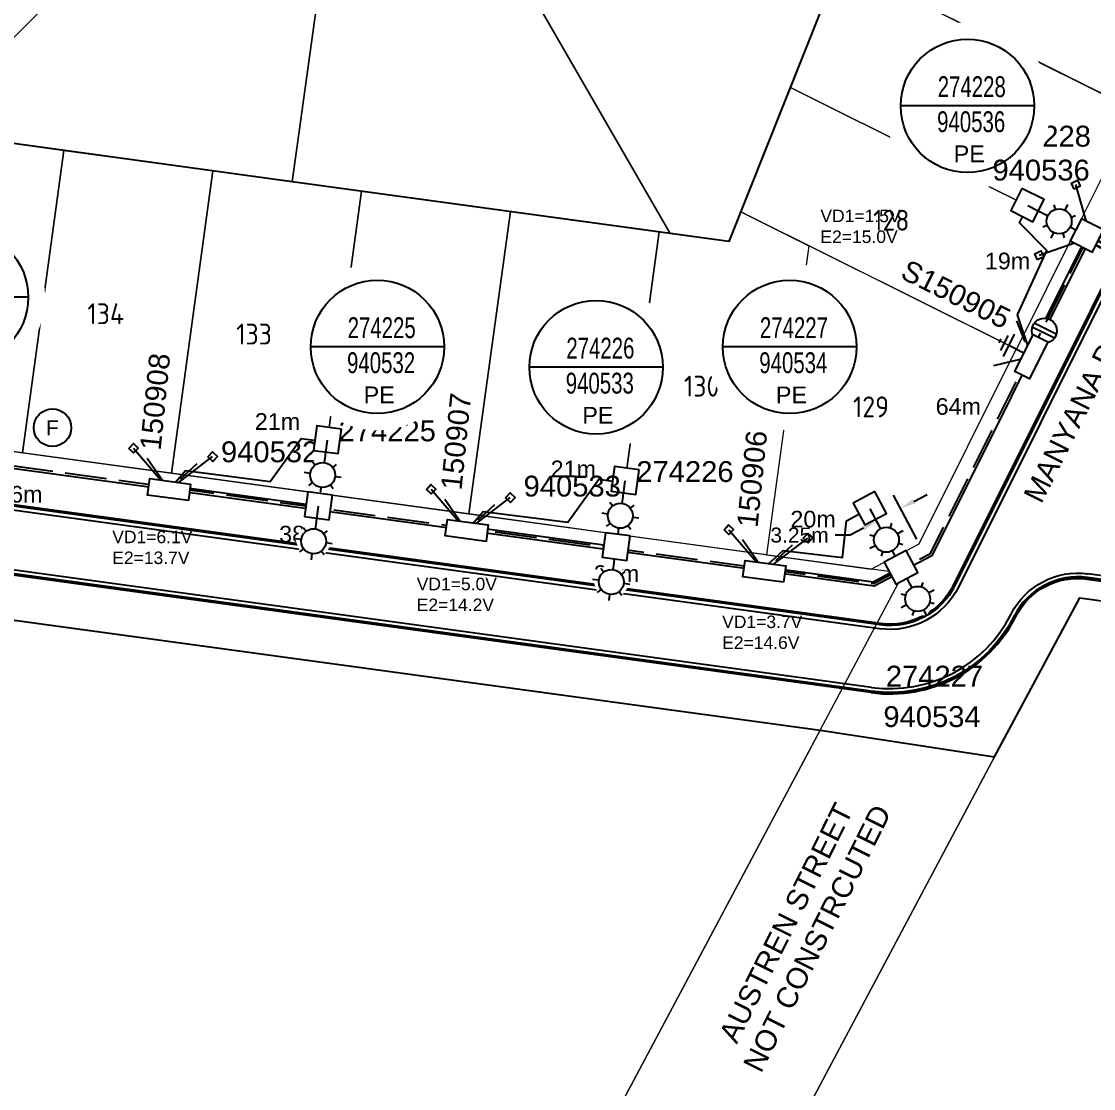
# Model space of a CAD drawing. Header units: metres. Extents: x 273044 to 274430, y 6094442 to 6095502.
# Drawn here: x 273590.3 to 273718.8, y 6095150.4 to 6095278.3 of the extents above; entities that cross this region are included whole.
import ezdxf
from ezdxf.enums import TextEntityAlignment as Align

# ---------------------------------------------------------------- set-up
doc = ezdxf.new("R2010")
doc.units = ezdxf.units.M
doc.linetypes.add('IE Trench LV', pattern=[6.5, 5, -1.5])
doc.layers.get('0').update_dxf_attribs({"color": 6})
for name, color, linetype in [('_User Dimensions', 7, 'Continuous'), ('_User_Kerbs', 7, 'Continuous'), ('Duct_SP_NEW', 2, 'Continuous'), ('Equip_LV_NEW', 2, 'Continuous'), ('Equip_SP_SL_NEW', 2, 'Continuous'), ('Mains_LV_New_R17', 2, 'Continuous'), ('Mains_LV_NEW_T84', 2, 'Continuous'), ('Notes_LV_MISC', 7, 'Continuous'), ('Notes_SL_MISC', 7, 'Continuous'), ('Notes_SP_NEW', 2, 'Continuous'), ('Panels_LV_SL_NEW', 2, 'Continuous'), ('Services_SP_NEW', 2, 'Continuous'), ('Services_SP_NEW_UG', 2, 'Continuous'), ('SupportsUG_SP_LV_SL_NEW', 2, 'Continuous'), ('Trench_SP_NEW', 2, 'Continuous'), ('UG_Details_SP_MISC', 7, 'Continuous')]:
    doc.layers.add(name, color=color, linetype=linetype)
doc.layers.add('_User Notes', color=7, linetype='Continuous', plot=False)
for name, color, linetype, lineweight in [('Cadastre Developer_SP_NEW', 2, 'Continuous', 5), ('Cadastre Land Parcels_SP_EXT', 9, 'Continuous', 5), ('Cadastre Roads_SP_EXT', 9, 'Continuous', 5), ('Cadastre Roads_SP_NEW', 2, 'Continuous', 5)]:
    doc.layers.add(name, color=color, linetype=linetype, lineweight=lineweight)
doc.styles.add('iecARIAL', font='arial.ttf', dxfattribs={"height": 2})
doc.styles.add('LotNum', font='isocp.shx', dxfattribs={"height": 1.8})
doc.styles.add('POLE_LABEL', font='arial.ttf')
doc.styles.add('RoadName', font='arial.ttf', dxfattribs={"height": 2.5})
doc.styles.add('SL_LABEL', font='arial.ttf')
doc.styles.get("Standard").update_dxf_attribs({"font": 'arial.ttf'})
doc.linetypes.add('Cable 5', pattern='A,10,-1,["o",Standard,S=2,R=0,X=-1,Y=-0.7],-1e-05,["o",Standard,S=2,R=0,X=-0.2,Y=-0.7],-1.2', length=12.20001)
doc.linetypes.add('Cable New UG', pattern='A,7,-0.25,["x",Standard,S=2,R=0,X=0.2,Y=-0.8],-2.1', length=9.35)
doc.linetypes.add('IE Trench HV', pattern='A,7,-0.2,["/",Standard,S=3,R=0,X=0.6,Y=-1.4],-2.5', length=9.7)
doc.linetypes.add('IECLCABD1', pattern='A,5.25,-0.1,["o",Standard,S=2,R=0,X=1.5,Y=-0.7],-4', length=9.35)
doc.dimstyles.get("Standard").update_dxf_attribs({"dimtxt": 0.18, "dimasz": 0.18, "dimexe": 0.18, "dimexo": 0.0625, "dimgap": 0.09, "dimtad": 0, "dimtih": 1, "dimtoh": 1, "dimdec": 4, "dimzin": 0, "dimdsep": 46, "dimtxsty": 'Standard', "dimcen": 0.09, "dimadec": 0, "dimazin": 0, "dimtfac": 1, "dimtdec": 4, "dimtofl": 0, "dimtmove": 0, "dimatfit": 3, "dimfxl": 1, "dimtolj": 1, "dimtzin": 0, "dimarcsym": 0})

# ---------------------------------------------------------------- blocks, each defined once
blk = doc.blocks.new('*U39')
for tag, flags, p in [('SUBURB', 9, (1.5, 0.2)), ('STREETNAME', 9, (1.5, 0)), ('Z', 1, (1.5, -0.6)), ('LOCATION', 9, (1.5, -0.2)), ('NOTES', 9, (1.5, -0.4))]:
    blk.add_attdef(tag, text='', height=0.2, dxfattribs=dict(flags=flags)).set_placement(p, align=Align.MIDDLE_LEFT)
blk.add_wipeout([(-2.47, 3), (2.47, 3), (2.47, 1.02), (-2.47, 1.02)])
at = {"lineweight": -3}
blk.add_lwpolyline([(-2.47, 3), (2.47, 3), (2.47, 1.02), (-2.47, 1.02)], close=True, dxfattribs=at)
for tag, height, flags, p in [('ASSET_NUM', 2.5, 8, (2, 4)), ('STREET_CODE', 0.2, 9, (1.5, 2)), ('OWNED_BY', 0.2, 9, (1.5, 1.8)), ('OPERATED_BY', 0.2, 9, (1.5, 1.6)), ('STATE', 0.2, 9, (1.5, 1.2)), ('MAINTAINED_BY', 0.2, 9, (1.5, 1.4)), ('SUPPORT_TYPE', 0.2, 9, (1.5, 1)), ('USAGE', 0.2, 9, (1.5, 0.8)), ('LEGEND', 0.2, 9, (1.5, 0.6)), ('PARENT', 0.2, 9, (1.5, 0.4))]:
    blk.add_attdef(tag, text='', height=height, dxfattribs=dict(flags=flags)).set_placement(p, align=Align.MIDDLE_LEFT)
blk = doc.blocks.new('CCP_NEW')
for tag, flags, p in [('CCP_TYPE', 9, (1.5, 0)), ('ORIENTATION', 9, (1.5, -0.2)), ('STATE', 9, (1.5, -1)), ('OWNED_BY', 9, (1.5, -1.2)), ('USAGE', 9, (1.5, -0.4)), ('LEGEND', 9, (1.5, -0.6)), ('LIFE_SUPPORT', 9, (1.5, -0.8)), ('OPERATED_BY', 9, (1.5, -1.4)), ('OPERATING_VOLTAGE', 9, (1.5, -1.8)), ('CONSTRUCTED_VOLTAGE', 9, (1.5, -2)), ('Z', 1, (1.5, -2.4)), ('MAINTAINED_BY', 9, (1.5, -1.6)), ('NUMBER_OF_PHASES', 9, (1.5, -2.2))]:
    blk.add_attdef(tag, text='', height=0.2, dxfattribs=dict(flags=flags)).set_placement(p, align=Align.MIDDLE_LEFT)
blk.add_wipeout([(0, 0.57), (0.57, 0), (0, -0.57), (-0.57, 0)])
blk.add_lwpolyline([(-0.57, 0), (0, 0.57), (0.57, 0), (0, -0.57), (-0.57, 0)])
blk = doc.blocks.new('*U100')
for tag, height, flags, p in [('ASSET_NUM', 2.5, 8, (2, 4)), ('STREET_CODE', 0.2, 9, (1.5, 2)), ('OWNED_BY', 0.2, 9, (1.5, 1.8))]:
    blk.add_attdef(tag, text='', height=height, dxfattribs=dict(flags=flags)).set_placement(p, align=Align.MIDDLE_LEFT)
blk.add_wipeout([(-2.47, 0.99), (2.47, 0.99), (2.47, -0.99), (-2.47, -0.99)])
at = {"lineweight": -3}
blk.add_lwpolyline([(-2.47, 0.99), (2.47, 0.99), (2.47, -0.99), (-2.47, -0.99)], close=True, dxfattribs=at)
for tag, flags, p in [('OPERATED_BY', 9, (1.5, 1.6)), ('STATE', 9, (1.5, 1.2)), ('MAINTAINED_BY', 9, (1.5, 1.4)), ('SUPPORT_TYPE', 9, (1.5, 1)), ('SUBURB', 9, (1.5, 0.2)), ('STREETNAME', 9, (1.5, 0)), ('USAGE', 9, (1.5, 0.8)), ('LEGEND', 9, (1.5, 0.6)), ('PARENT', 9, (1.5, 0.4)), ('Z', 1, (1.5, -0.6)), ('LOCATION', 9, (1.5, -0.2)), ('NOTES', 9, (1.5, -0.4))]:
    blk.add_attdef(tag, text='', height=0.2, dxfattribs=dict(flags=flags)).set_placement(p, align=Align.MIDDLE_LEFT)
blk = doc.blocks.new('*U99')
for tag, p, flags in [('CONSTRUCTED_VOLTAGE', (0.89, -2.37), 9), ('ACTUAL_STATUS', (0.9, -2.61), 9), ('OPERATED_BY', (0.87, -3.08), 9), ('ORIENTATION', (0.87, -3.62), 9), ('OWNED_BY', (0.88, -3.37), 9), ('USAGE', (0.88, -3.86), 9), ('MAINTAINED_BY', (0.89, -2.84), 9), ('STATE', (0.86, -4.31), 9), ('SWITCH_TYPE', (0.86, -4.56), 9), ('Z', (0.87, -5.06), 9), ('LEGEND', (0.87, -4.82), 9), ('NOTES', (0.88, -4.06), 1)]:
    blk.add_attdef(tag, p, '', height=0.2, dxfattribs=dict(flags=flags))
blk.add_wipeout([(-1.06, 1.06), (-1.18, 0.92), (-1.29, 0.76), (-1.37, 0.59), (-1.43, 0.42), (-1.48, 0.23), (-1.49, 0.05), (-1.49, -0.14), (-1.46, -0.33), (-1.41, -0.51), (-1.33, -0.68), (-1.24, -0.84), (-1.12, -0.99), (-0.99, -1.12), (-0.84, -1.24), (-0.68, -1.33), (-0.51, -1.41), (-0.33, -1.46), (-0.14, -1.49), (0.05, -1.49), (0.23, -1.48), (0.42, -1.43), (0.59, -1.37), (0.76, -1.29), (0.92, -1.18), (1.06, -1.06), (1.18, -0.92), (1.29, -0.76), (1.37, -0.59), (1.43, -0.42), (1.48, -0.23), (1.49, -0.05), (1.49, 0.14), (1.46, 0.33), (1.41, 0.51), (1.33, 0.68), (1.24, 0.84), (1.12, 0.99), (0.99, 1.12), (0.84, 1.24), (0.68, 1.33), (0.51, 1.41), (0.33, 1.46), (0.14, 1.49), (-0.05, 1.49), (-0.23, 1.48), (-0.42, 1.43), (-0.59, 1.37), (-0.76, 1.29), (-0.92, 1.18)])
for p, q in [((-0.25, -1.48), (-0.25, 1.48)), ((0.25, -1.48), (0.25, 1.48))]:
    blk.add_line(p, q)
blk.add_circle((0, 0), 1.5)
at = {"flags": 9}
blk.add_attdef('TYPE', text='', height=0.2, dxfattribs=at).set_placement((0.88, -1.45), align=Align.MIDDLE_LEFT)
for tag, p in [('OPERATING_VOLTAGE', (0.89, -1.82)), ('NO_PHASES', (0.88, -2.1))]:
    blk.add_attdef(tag, p, '', height=0.2, dxfattribs=at)
blk = doc.blocks.new('PANEL_NEW')
at = {"layer": 'Panels_LV_SL_NEW'}
h = blk.add_hatch(color=256, dxfattribs=at)
h.paths.add_polyline_path([(-0.8, -0.32), (0.8, -0.32), (0.8, 0.32), (-0.8, 0.32)])
h.paths.add_polyline_path([(-0.72, 0.24), (0.72, 0.24), (0.72, -0.24), (-0.72, -0.24)], flags=16)
for points in [[(-0.8, -0.32), (0.8, -0.32), (0.8, 0.32), (-0.8, 0.32)], [(-0.72, -0.24), (0.72, -0.24), (0.72, 0.24), (-0.72, 0.24)]]:
    blk.add_lwpolyline(points, close=True)
for tag, flags, p in [('CONNECTOR_TYPE', 9, (1.5, 0)), ('CONSTRUCTED_VOLTAGE', 9, (1.5, -0.2)), ('OPERATING_VOLTAGE', 9, (1.5, -0.6)), ('ORIENTATION', 9, (1.5, -0.8)), ('OWNED_BY', 9, (1.5, -1)), ('OPERATED_BY', 9, (1.5, -1.2)), ('NO_PHASES', 9, (1.5, -0.4)), ('STATE', 9, (1.5, -1.6)), ('Z', 1, (1.5, -2.2)), ('MAINTAINED_BY', 9, (1.5, -1.4)), ('USAGE', 9, (1.5, -1.8)), ('NOTES', 9, (1.5, -2))]:
    blk.add_attdef(tag, text='', height=0.2, dxfattribs=dict(flags=flags)).set_placement(p, align=Align.MIDDLE_LEFT)
blk = doc.blocks.new('*U82')
blk.add_blockref('*U100', (0, 2.01))
for tag, flags, p in [('OPERATED_BY', 9, (1.5, -0.4)), ('STATE', 9, (1.5, -0.8)), ('SUPPORT_TYPE', 9, (1.5, -1)), ('MAINTAINED_BY', 9, (1.5, -0.6)), ('USAGE', 9, (1.5, -1.2)), ('SUBURB', 9, (1.5, -1.8)), ('STREETNAME', 9, (1.5, -2)), ('Z', 1, (1.5, -2.6)), ('LEGEND', 9, (1.5, -1.4)), ('PARENT', 9, (1.5, -1.6)), ('LOCATION', 9, (1.5, -2.2)), ('NOTES', 9, (1.5, -2.4))]:
    blk.add_attdef(tag, text='', height=0.2, dxfattribs=dict(flags=flags)).set_placement(p, align=Align.MIDDLE_LEFT)
for name, p in [('*U99', (3.47, 2.01)), ('PANEL_NEW', (0, 2.01))]:
    blk.add_blockref(name, p)
for tag, height, flags, p in [('ASSET_NUM', 2.5, 8, (2, 4.78)), ('STREET_CODE', 0.2, 9, (1.5, 0)), ('OWNED_BY', 0.2, 9, (1.5, -0.2))]:
    blk.add_attdef(tag, text='', height=height, dxfattribs=dict(flags=flags)).set_placement(p, align=Align.MIDDLE_LEFT)
blk = doc.blocks.new('Earth')
for p, q in [((0, -2.04), (0, 0)), ((-1.5, -2.04), (1.5, -2.04)), ((-1, -2.64), (1, -2.64)), ((-0.25, -3.24), (0.25, -3.24))]:
    blk.add_line(p, q)
blk = doc.blocks.new('SLANTERN_NUM_NEW')
blk.add_line((0, 0), (8, 0))
at = {"flags": 1}
blk.add_attdef('Z', (0, 0), '', height=0.2, dxfattribs=at)
blk.add_wipeout([(-0.31, 10), (-0.94, 9.96), (-1.57, 9.88), (-2.18, 9.76), (-2.79, 9.61), (-3.39, 9.41), (-3.97, 9.18), (-4.54, 8.91), (-5.09, 8.61), (-5.62, 8.27), (-6.13, 7.91), (-6.62, 7.5), (-7.07, 7.07), (-7.5, 6.62), (-7.91, 6.13), (-8.27, 5.62), (-8.61, 5.09), (-8.91, 4.54), (-9.18, 3.97), (-9.41, 3.39), (-9.61, 2.79), (-9.76, 2.18), (-9.88, 1.57), (-9.96, 0.94), (-10, 0.31), (-10, -0.31), (-9.96, -0.94), (-9.88, -1.57), (-9.76, -2.18), (-9.61, -2.79), (-9.41, -3.39), (-9.18, -3.97), (-8.91, -4.54), (-8.61, -5.09), (-8.27, -5.62), (-7.91, -6.13), (-7.5, -6.62), (-7.07, -7.07), (-6.62, -7.5), (-6.13, -7.91), (-5.62, -8.27), (-5.09, -8.61), (-4.54, -8.91), (-3.97, -9.18), (-3.39, -9.41), (-2.79, -9.61), (-2.18, -9.76), (-1.57, -9.88), (-0.94, -9.96), (-0.31, -10), (0.31, -10), (0.94, -9.96), (1.57, -9.88), (2.18, -9.76), (2.79, -9.61), (3.39, -9.41), (3.97, -9.18), (4.54, -8.91), (5.09, -8.61), (5.62, -8.27), (6.13, -7.91), (6.62, -7.5), (7.07, -7.07), (7.5, -6.62), (7.91, -6.13), (8.27, -5.62), (8.61, -5.09), (8.91, -4.54), (9.18, -3.97), (9.41, -3.39), (9.61, -2.79), (9.76, -2.18), (9.88, -1.57), (9.96, -0.94), (10, -0.31), (10, 0.31), (9.96, 0.94), (9.88, 1.57), (9.76, 2.18), (9.61, 2.79), (9.41, 3.39), (9.18, 3.97), (8.91, 4.54), (8.61, 5.09), (8.27, 5.62), (7.91, 6.13), (7.5, 6.62), (7.07, 7.07), (6.62, 7.5), (6.13, 7.91), (5.62, 8.27), (5.09, 8.61), (4.54, 8.91), (3.97, 9.18), (3.39, 9.41), (2.79, 9.61), (2.18, 9.76), (1.57, 9.88), (0.94, 9.96), (0.31, 10)])
at = {"linetype": 'Continuous'}
blk.add_line((8, 0), (-8, 0), dxfattribs=at)
blk.add_circle((0, 0), 8, dxfattribs=at)
at = {"width": 0.7}
for tag, p in [('SNUMBER', (0.51, 1.05)), ('CNUMBER', (0.44, -3.15))]:
    blk.add_attdef(tag, text='', height=2.5, dxfattribs=at).set_placement(p, align=Align.CENTER)
at = {"layer": 'Notes_LV_MISC', "linetype": 'IECLCABD1', "insert": (-1.65, -4.75), "char_height": 2, "attachment_point": 1, "style": 'iecARIAL'}
blk.add_mtext_dynamic_manual_height_columns('PE', width=3.9653, gutter_width=10, heights=[0], dxfattribs=at)
blk = doc.blocks.new('COLUMN_NEW')
for tag, flags, p in [('NOTES', 9, (1.5, -2.4)), ('LABEL_ALIGNMENT', 9, (1.5, -2.6)), ('Z', 1, (1.5, -2.8))]:
    blk.add_attdef(tag, text='', height=0.2, dxfattribs=dict(flags=flags)).set_placement(p, align=Align.MIDDLE_LEFT)
blk.add_wipeout([(-1.485, -1.485), (1.485, -1.485), (1.485, 1.485), (-1.485, 1.485)])
at = {"lineweight": -3}
blk.add_lwpolyline([(-1.485, -1.485), (1.485, -1.485), (1.485, 1.485), (-1.485, 1.485)], close=True, dxfattribs=at)
for tag, height, flags, p in [('ASSET_NUM', 2.5, 8, (2, 2)), ('STREET_CODE', 0.2, 9, (1.5, 0)), ('OWNED_BY', 0.2, 9, (1.5, -0.4)), ('OPERATED_BY', 0.2, 9, (1.5, -0.6)), ('STATE', 0.2, 9, (1.5, -1)), ('COLUMN_TYPE', 0.2, 9, (1.5, -0.2)), ('USAGE', 0.2, 9, (1.5, -1.2)), ('MAINTAINED_BY', 0.2, 9, (1.5, -0.8)), ('SUBURB', 0.2, 9, (1.5, -1.8)), ('STREETNAME', 0.2, 9, (1.5, -2)), ('LEGEND', 0.2, 9, (1.5, -1.4)), ('PARENT', 0.2, 9, (1.5, -1.6)), ('LOCATION', 0.2, 9, (1.5, -2.2))]:
    blk.add_attdef(tag, text='', height=height, dxfattribs=dict(flags=flags)).set_placement(p, align=Align.MIDDLE_LEFT)
at = {"style": 'POLE_LABEL', "flags": 9}
blk.add_attdef('STRUCTURE_PLANT_NUMBER', text='', height=0.2, dxfattribs=at).set_placement((1.5, 0.242), align=Align.MIDDLE_LEFT)
blk = doc.blocks.new('SL_LANTERN_NEW')
blk.add_line((0, 0), (0, 0))
for tag, p, flags in [('Z', (0, 0), 1), ('OPERATED_BY', (0, -9.61), 9)]:
    blk.add_attdef(tag, p, '', height=0.2, dxfattribs=dict(flags=flags))
at = {"style": 'SL_LABEL', "flags": 9}
blk.add_attdef('STREET_CODE', text='', height=0.2, dxfattribs=at).set_placement((0, -0.2), align=Align.MIDDLE_LEFT)
for tag, height, flags, p in [('CONSTRUCTED_VOLTAGE', 0.2, 9, (0, -0.4)), ('CONTROL_TYPE', 0.2, 9, (0, -0.6)), ('LANTERN_PURPOSE', 0.2, 9, (0, -0.8)), ('LANTERN_TYPE', 0.2, 9, (0, -1)), ('NO_PHASES', 0.2, 9, (0, -1.2)), ('OPERATING_VOLTAGE', 0.2, 9, (0, -1.4)), ('ORIENTATION', 0.2, 9, (0, -1.6)), ('OWNED_BY', 0.2, 9, (0, -1.8)), ('STATE', 0.2, 9, (0, -2)), ('CEXIST', 0.2, 9, (0, -2.4)), ('CNEW', 0.2, 9, (0, -2.6)), ('USAGE', 0.2, 9, (0, -2.2)), ('LNUMBER', 2.5, 8, (1.2, -2.8)), ('CNUMBER', 0.2, 9, (0, -2.8)), ('CREMOVE', 0.2, 9, (0, -3)), ('CREPLACE', 0.2, 9, (0, -3.2)), ('LKINGHEIGHT', 0.2, 9, (0, -3.4)), ('LBRACKET', 0.2, 9, (0, -3.6)), ('LBRACKETVOCAB', 0.2, 9, (0, -3.8)), ('LCATEGORY', 0.2, 9, (0, -4)), ('LCHARGE1', 0.2, 9, (0, -4.2)), ('LCHARGE1PERCENT', 0.2, 9, (0, -4.4)), ('LCHARGE2', 0.2, 9, (0, -4.6)), ('LCHARGE2PERCENT', 0.2, 9, (0, -4.8)), ('LCHARGE3', 0.2, 9, (0, -5)), ('LCHARGE3PERCENT', 0.2, 9, (0, -5.2)), ('LEXIST', 0.2, 9, (0, -5.4)), ('LLAMP', 0.2, 9, (0, -5.6)), ('LLAMPVOCAB', 0.2, 9, (0, -5.8)), ('LMAST', 0.2, 9, (0, -6)), ('LMASTVOCAB', 0.2, 9, (0, -6.2)), ('LNEW', 0.2, 9, (0, -6.4)), ('LANTNUMBER', 0.2, 9, (0, -6.6)), ('LOUTREACH', 0.2, 9, (0, -7)), ('LOUTREACHVOCAB', 0.2, 9, (0, -7.2)), ('LRATECODE', 0.2, 9, (0, -7.4)), ('LREMOVE', 0.2, 9, (0, -7.6)), ('LREPLACE', 0.2, 9, (0, -7.8)), ('SUBURB', 0.2, 9, (0, -8.6)), ('STREETNAME', 0.2, 9, (0, -8.8)), ('LTYPE', 0.2, 9, (0, -8)), ('LTYPEVOCAB', 0.2, 9, (0, -8.2)), ('LEGEND', 0.2, 9, (0, -8.4)), ('LOCATION', 0.2, 9, (0, -9)), ('NOTES', 0.2, 9, (0, -9.2)), ('MAINTAINED_BY', 0.2, 9, (0, -9.86))]:
    blk.add_attdef(tag, text='', height=height, dxfattribs=dict(flags=flags)).set_placement(p, align=Align.MIDDLE_LEFT)
blk.add_wipeout([(0, 6.47), (1.46, 5.68), (2.25, 4.22), (1.46, 2.76), (0, 1.86), (-1.46, 2.76), (-2.25, 4.22), (-1.46, 5.68)])
for p, q in [((0, 5.72), (0, 6.47)), ((-1.46, 5.68), (-1.06, 5.28)), ((1.46, 5.68), (1.06, 5.28)), ((-2.25, 4.22), (-1.5, 4.22)), ((1.5, 4.22), (2.25, 4.22)), ((-1.46, 2.76), (-1.06, 3.16)), ((0, 0), (0, 2.72)), ((1.46, 2.76), (1.06, 3.16))]:
    blk.add_line(p, q)
blk.add_circle((0, 4.22), 1.5)
at = {"style": 'SL_LABEL', "flags": 8}
blk.add_attdef('ASSET_NUM', text='', height=2.5, dxfattribs=at).set_placement((2, 2), align=Align.MIDDLE_LEFT)
blk = doc.blocks.new('*D88')
at = {"layer": '_User Dimensions', "color": 0, "linetype": 'Continuous', "lineweight": -2, "transparency": 16777216}
for p, q in [((273697.62, 6095216.24), (273694.84, 6095221.5)), ((273697.27, 6095220.75), (273698.87, 6095221.59)), ((273694.75, 6095214.72), (273691.97, 6095219.99)), ((273691.22, 6095217.55), (273689.63, 6095216.71)), ((273689.63, 6095216.71), (273687.83, 6095216.71))]:
    blk.add_line(p, q, dxfattribs=at)
at = {"layer": '_User Dimensions', "color": 0, "linetype": 'Continuous', "lineweight": 0, "transparency": 16777216}
for points in [[(273697.13, 6095221.02), (273697.41, 6095220.49), (273695.68, 6095219.91)], [(273691.08, 6095217.82), (273691.36, 6095217.29), (273692.81, 6095218.39)]]:
    blk.add_solid(points, dxfattribs=at)
at = {"layer": 'Defpoints', "color": 0, "linetype": 'Continuous', "lineweight": 0, "transparency": 16777216}
for p in [(273695.68, 6095219.91), (273697.91, 6095215.69), (273695.04, 6095214.17)]:
    blk.add_point(p, dxfattribs=at)
at = {"layer": '_User Dimensions', "color": 0, "linetype": 'Continuous', "lineweight": 0, "transparency": 16777216, "insert": (273683.57, 6095216.71), "char_height": 1.8, "attachment_point": 5}
blk.add_mtext('\\A1;3.25m', dxfattribs=at)
blk = doc.blocks.new('DUCT_INDICATOR')
blk.add_circle((0, 0), 2.25)
blk.add_attdef('CODE', text='', height=1.8).set_placement((0, 0), align=Align.MIDDLE_CENTER)
at = {"flags": 1}
blk.add_attdef('Z', (0, 0), '', height=0.2, dxfattribs=at)

msp = doc.modelspace()

# ---------------------------------------------------------------- linework, layer by layer
at = {"layer": '_User Notes', "color": 1, "linetype": 'Continuous'}
for points in [[(273723.4287, 6095321.48363), (273706.24253, 6095330.05781), (273692.9187, 6095296.64008), (273675.08261, 6095251.9046)], [(273675.08261, 6095251.9046), (273622.76864, 6095259.06347), (273584.70311, 6095264.27368)], [(273469.14159, 6095222.95413), (273686.04616, 6095193.34621), (273706.94618, 6095190.15096), (273717.16644, 6095209.20086), (273908.68711, 6095182.98603)]]:
    msp.add_lwpolyline(points, dxfattribs=at)
at = {"layer": '_User_Kerbs', "color": 251, "flags": 128}
for points in [[(273718.0376, 6095211.45066), (273888.31434, 6095188.14331, 0.759282936), (273908.70798, 6095235.32309), (273877.03181, 6095260.93646, -0.069633716), (273857.09403, 6095282.26154), (273854.84753, 6095285.45706, 0.018935912), (273849.68007, 6095292.24587), (273831.16296, 6095314.75123, 0.188333475), (273811.36542, 6095325.82539), (273780.21552, 6095330.14214, -0.513768945), (273776.15358, 6095337.87085), (273776.66346, 6095338.88636)], [(273718.05794, 6095211.59928), (273888.33468, 6095188.29193, 0.759282936), (273908.61366, 6095235.20645), (273876.9375, 6095260.81982, -0.069633716), (273856.97132, 6095282.17528), (273854.72482, 6095285.3708, 0.018935912), (273849.56424, 6095292.15056), (273831.04713, 6095314.65593, 0.188333475), (273811.34483, 6095325.67681), (273780.19493, 6095329.99356, -0.513768945), (273776.01953, 6095337.93815), (273776.52941, 6095338.95367)], [(273776.10044, 6095339.16905), (273775.59056, 6095338.15353, 0.513768945), (273780.12904, 6095329.5181), (273811.27894, 6095325.20135, -0.188333475), (273830.67647, 6095314.35095), (273849.19358, 6095291.84559, -0.018935912), (273854.33214, 6095285.09474), (273856.57865, 6095281.89922, 0.069633716), (273876.63569, 6095260.44658), (273908.31185, 6095234.8332, -0.759282936), (273888.39977, 6095188.76749), (273718.12303, 6095212.07484)], [(273692.20838, 6095198.46192, 0.320171314), (273708.91923, 6095207.24009, -0.320170677), (273718.12303, 6095212.07484)], [(273692.12294, 6095197.83774, 0.320171314), (273709.48166, 6095206.95624, -0.320170677), (273718.0376, 6095211.45066)], [(273692.14328, 6095197.98635, 0.320171314), (273709.34775, 6095207.02382, -0.320170677), (273718.05794, 6095211.59928)]]:
    msp.add_lwpolyline(points, format="xyb", dxfattribs=at)
for points in [[(273692.20838, 6095198.46192), (273469.9428, 6095228.88599)], [(273692.12294, 6095197.83774), (273469.85736, 6095228.26181)], [(273692.14328, 6095197.98635), (273469.8777, 6095228.41042)]]:
    msp.add_lwpolyline(points, dxfattribs=at)
at = {"layer": 'Cadastre Developer_SP_NEW', "color": 2}
for points in [[(273688.4308, 6095285.28805), (273694.37544, 6095300.20733), (273730.97467, 6095281.94633), (273723.8348, 6095267.63639)], [(273682.48616, 6095270.36877), (273688.4308, 6095285.28805), (273723.82961, 6095267.626), (273716.68476, 6095253.30607)], [(273572.62186, 6095229.01325), (273576.54461, 6095257.67196), (273584.78326, 6095264.27376), (273595.41691, 6095262.8186), (273590.45676, 6095226.57204)], [(273590.45556, 6095226.57214), (273595.41691, 6095262.8186), (273613.2507, 6095260.37814), (273608.29047, 6095224.131)]]:
    msp.add_lwpolyline(points, close=True, dxfattribs=at)
for points in [[(273608.29047, 6095224.131), (273613.2507, 6095260.37814), (273631.08449, 6095257.93768), (273626.12419, 6095221.68995), (273608.28929, 6095224.13116)], [(273626.123, 6095221.69012), (273631.08449, 6095257.93768), (273648.91821, 6095255.49664), (273643.95671, 6095219.24907), (273626.12411, 6095221.68937)], [(273643.95663, 6095219.24849), (273648.9171, 6095255.49738), (273666.75208, 6095253.05676), (273661.79161, 6095216.80787), (273643.95663, 6095219.24849)], [(273661.79161, 6095216.80787), (273666.75208, 6095253.05676), (273675.13123, 6095251.91012), (273676.54151, 6095255.4495), (273684.69156, 6095251.38842), (273679.62413, 6095214.36692), (273661.79161, 6095216.80787)]]:
    msp.add_lwpolyline(points, dxfattribs=at)
at = {"layer": 'Cadastre Land Parcels_SP_EXT', "linetype": 'Continuous'}
for points in [[(273620.00657, 6095306.66424), (273583.08981, 6095270.15284)], [(273583.08981, 6095270.15284), (273620.00657, 6095306.66424)], [(273628.753, 6095302.2825), (273622.76864, 6095259.06347), (273668.08186, 6095252.86261), (273638.46667, 6095304.17803)], [(273638.46667, 6095304.17803), (273668.08186, 6095252.86261), (273675.08231, 6095251.90385), (273692.9187, 6095296.64008)], [(273584.70311, 6095264.27368), (273622.76864, 6095259.06347), (273628.753, 6095302.2825)], [(273584.61832, 6095073.03083), (273596.51416, 6095095.38074), (273606.38277, 6095113.92547), (273635.52361, 6095098.41629), (273686.04616, 6095193.34621), (273686.04616, 6095193.34621), (273429.66214, 6095228.34315)]]:
    msp.add_lwpolyline(points, dxfattribs=at)
msp.add_lwpolyline([(273908.68711, 6095182.98603), (273717.16644, 6095209.20086), (273706.94618, 6095190.15096), (273649.2808, 6095081.67938), (273687.22504, 6095061.48628), (273680.4502, 6095042.42622), (273675.89206, 6095029.60898), (273690.84271, 6095023.65545), (273720.65329, 6095011.78585), (273726.37273, 6095009.50837), (273737.52349, 6095020.31065), (273748.9835, 6095031.41433), (273783.39497, 6095011.4198), (273803.24676, 6094999.88435), (273908.68711, 6095182.98603)], close=True, dxfattribs=at)
at = {"layer": 'Cadastre Roads_SP_EXT', "linetype": 'Continuous'}
msp.add_lwpolyline([(273621.08155, 6095028.69565), (273630.48179, 6095046.35785), (273639.88123, 6095064.01909), (273649.28076, 6095081.67936), (273706.94618, 6095190.15096), (273686.04615, 6095193.34621), (273635.52361, 6095098.4163), (273625.65411, 6095079.87165), (273616.72543, 6095063.09285), (273601.68555, 6095034.83599), (273611.8317, 6095029.43574), (273619.34661, 6095025.4361), (273621.08155, 6095028.69565)], close=True, dxfattribs=at)
at = {"layer": 'Duct_SP_NEW'}
for p, q in [((273717.97376, 6095252.0818), (273718.20593, 6095252.54709)), ((273717.97376, 6095252.0818), (273732.9382, 6095244.61522)), ((273718.43809, 6095253.01239), (273718.20593, 6095252.54709)), ((273718.43809, 6095253.01239), (273733.40252, 6095245.54582))]:
    msp.add_line(p, q, dxfattribs=at)
at = {"layer": 'Mains_LV_New_R17', "linetype": 'Cable 5'}
for points in [[(273718.02697, 6095252.63639), (273710.89715, 6095238.34659)], [(273625.89833, 6095220.17868), (273607.86099, 6095222.6474)], [(273661.56751, 6095215.29674), (273643.76481, 6095217.73335)], [(273695.72045, 6095212.83142), (273692.39903, 6095211.07692), (273679.417, 6095212.85374)]]:
    msp.add_lwpolyline(points, dxfattribs=at)
at = {"layer": 'Mains_LV_NEW_T84', "color": 2, "linetype": 'Cable New UG', "flags": 128}
msp.add_lwpolyline([(273733.60076, 6095244.87399), (273718.47784, 6095252.4201), (273699.41753, 6095214.21887), (273692.53195, 6095210.58166), (273538.85952, 6095231.58666), (273534.41225, 6095237.44439), (273536.50265, 6095252.71551, 0.105493023), (273534.80405, 6095275.57335, 0.009849157), (273534.15625, 6095277.63766, 0.009849144), (273533.42764, 6095279.67486), (273522.63713, 6095308.06862)], format="xyb", dxfattribs=at)
at = {"layer": 'Notes_SL_MISC', "linetype": 'Cable 5', "ltscale": 0.5}
for points in [[(273711.35016, 6095238.11221), (273709.67598, 6095243.12923), (273713.21105, 6095250.83548), (273709.917, 6095254.12668), (273710.96337, 6095256.20053)], [(273608.04112, 6095222.19076), (273609.99168, 6095224.44444), (273620.14719, 6095223.15596), (273623.85475, 6095228.30987), (273626.96888, 6095227.89455)], [(273643.68784, 6095217.28476), (273645.63841, 6095219.53843), (273655.79391, 6095218.24995), (273659.50148, 6095223.40387), (273662.6156, 6095222.98854)], [(273679.417, 6095212.85374), (273681.61954, 6095214.85544), (273688.71227, 6095214.05014), (273689.21101, 6095218.44279), (273691.99743, 6095219.93671)]]:
    msp.add_lwpolyline(points, dxfattribs=at)
at = {"layer": 'Trench_SP_NEW', "linetype": 'IE Trench LV', "flags": 128}
for points in [[(273605.40916, 6095225.94999), (273608.03592, 6095222.15753), (273611.37518, 6095225.31233)], [(273641.07114, 6095221.037), (273643.6979, 6095217.24453), (273647.03716, 6095220.39934)], [(273676.74233, 6095216.18241), (273679.36909, 6095212.38994), (273682.70835, 6095215.54475)]]:
    msp.add_lwpolyline(points, dxfattribs=at)
at = {"layer": 'UG_Details_SP_MISC'}
for p, q in [((273717.8688, 6095253.3945), (273717.60092, 6095252.85762)), ((273717.8688, 6095253.3945), (273733.4417, 6095245.62433)), ((273717.33304, 6095252.32074), (273717.60092, 6095252.85762)), ((273717.33304, 6095252.32074), (273732.90594, 6095244.55057))]:
    msp.add_line(p, q, dxfattribs=at)

# ---------------------------------------------------------------- block references
at = {"layer": 'Notes_SP_NEW', "linetype": 'Continuous'}
msp.add_blockref('DUCT_INDICATOR', (273594.04774, 6095229.58827), dxfattribs=at).add_auto_attribs({'CODE': 'F'})

# ---------------------------------------------------------------- texts
at = {"layer": 'Cadastre Developer_SP_NEW', "color": 2, "style": 'LotNum'}
for s, p in [('127', (273699.52879, 6095267.49884)), ('128', (273692.3872, 6095253.20268)), ('134', (273598.22997, 6095241.99531)), ('133', (273616.05758, 6095239.55456)), ('132', (273633.90668, 6095237.11381)), ('131', (273652.01465, 6095234.67306)), ('130', (273669.71234, 6095233.31638)), ('129', (273689.96919, 6095230.8355))]:
    msp.add_text(s, height=2.5, dxfattribs=at).set_placement(p)
at = {"layer": 'Cadastre Roads_SP_NEW', "color": 2, "insert": (273680.82343, 6095170.81158), "char_height": 2.5, "width": 39.4666436, "attachment_point": 2, "rotation": 63.484, "style": 'RoadName'}
msp.add_mtext('AUSTREN STREET\\PNOT CONSTRCUTED', dxfattribs=at)
at = {"layer": 'Notes_LV_MISC', "linetype": 'IE Trench HV', "lineweight": 0, "attachment_point": 1, "style": 'iecARIAL'}
for s, width, insert, char_height in [('VD1=1.5V\\PE2=15.0V', 6.0360412, (273686.06887, 6095255.72495), 1.5), ('64m', 6.0360412, (273699.881, 6095233.13649), 2), ('56m', 6.0360412, (273587.41954, 6095222.61177), 2), ('VD1=6.1V\\PE2=13.7V', 7.5495433, (273601.20939, 6095217.24883), 1.5), ('38m', 6.0360412, (273621.21176, 6095217.83712), 2), ('38m', 6.0360412, (273658.93028, 6095213.10055), 2), ('VD1=5.0V\\PE2=14.2V', 7.5495433, (273637.69533, 6095211.60944), 1.5), ('VD1=3.7V\\PE2=14.6V', 7.5495433, (273674.29455, 6095207.07284), 1.5)]:
    msp.add_mtext_dynamic_manual_height_columns(s, width=width, gutter_width=10, heights=[0], dxfattribs=dict(at, insert=insert, char_height=char_height))

# ---------------------------------------------------------------- next in the draw order: block references
at = {"layer": 'Panels_LV_SL_NEW'}
ref = msp.add_blockref('*U82', (273713.14842, 6095237.21521), dxfattribs=dict(at, rotation=63.49417720455066))
ref.add_attrib('ASSET_NUM', 'S150905', dxfattribs={"layer": '0', "height": 2.5, "rotation": 333.484}).set_placement((273696.06359, 6095248.70583), align=Align.MIDDLE_LEFT)

# ---------------------------------------------------------------- next in the draw order: linework, layer by layer
at = {"layer": '_User_Kerbs', "color": 251, "flags": 128}
for points in [[(273759.57939, 6095327.29669), (273758.87234, 6095325.86367, 0.012008495), (273756.84223, 6095321.4873), (273753.51666, 6095313.84255, -0.013119613), (273751.30811, 6095309.10911), (273702.19698, 6095210.67765, -0.321440232), (273693.23229, 6095205.94217), (273539.42156, 6095226.99602, -0.414212882), (273532.15283, 6095236.57022), (273534.40214, 6095253.00302, 0.125453256), (273531.44583, 6095278.92169), (273507.71561, 6095341.36484, -0.003823918), (273507.1856, 6095342.79228), (273503.61242, 6095352.64594, 0.004433314), (273502.99036, 6095354.31506), (273501.87729, 6095357.22261)], [(273759.55249, 6095327.30996), (273758.84544, 6095325.87695, 0.012008495), (273756.81472, 6095321.49926), (273753.48915, 6095313.85452, -0.013119613), (273751.28126, 6095309.1225), (273702.17013, 6095210.69104, -0.321440232), (273693.23635, 6095205.97189), (273539.42563, 6095227.02575, -0.414212882), (273532.18255, 6095236.56615), (273534.43186, 6095252.99896, 0.125453256), (273531.47388, 6095278.93235), (273507.74366, 6095341.37549, -0.003823918), (273507.21381, 6095342.80251), (273503.64063, 6095352.65617, 0.004433314), (273503.01838, 6095354.32578), (273501.90531, 6095357.23333)], [(273759.41797, 6095327.37633), (273758.71092, 6095325.94332, 0.012008495), (273756.67717, 6095321.5591), (273753.3516, 6095313.91436, -0.013119613), (273751.14704, 6095309.18947), (273702.03591, 6095210.75801, -0.321440232), (273693.2567, 6095206.1205), (273539.44597, 6095227.17436, -0.414212882), (273532.33117, 6095236.54581), (273534.58048, 6095252.97861, 0.125453256), (273531.61409, 6095278.98564), (273507.88387, 6095341.42878, -0.003823918), (273507.35482, 6095342.85364), (273503.78164, 6095352.7073, 0.004433314), (273503.15846, 6095354.37941), (273502.04539, 6095357.28696)], [(273759.98295, 6095327.09758), (273759.2759, 6095325.66456, 0.012008495), (273757.25487, 6095321.30779), (273753.9293, 6095313.66305, -0.013119613), (273751.71077, 6095308.90821), (273702.59964, 6095210.47675, -0.321440232), (273693.17126, 6095205.49632), (273539.36053, 6095226.55018, -0.414212882), (273531.70699, 6095236.63125), (273533.9563, 6095253.06405, 0.125453256), (273531.02518, 6095278.76184), (273507.29497, 6095341.20498, -0.003823918), (273506.76256, 6095342.63887), (273503.18938, 6095352.49253, 0.004433314), (273502.5701, 6095354.15418), (273501.45703, 6095357.06172)], [(273776.5026, 6095338.96713), (273775.99272, 6095337.95161, 0.513768945), (273780.19081, 6095329.96384), (273811.34071, 6095325.64709, -0.188333475), (273831.02396, 6095314.63686), (273849.54107, 6095292.1315, -0.018935912), (273854.70028, 6095285.35354), (273856.94678, 6095282.15802, 0.069633716), (273876.91864, 6095260.7965), (273908.5948, 6095235.18312, -0.759282936), (273888.33875, 6095188.32165), (273718.06201, 6095211.629, 0.320170677), (273709.32097, 6095207.03734, -0.320171314), (273692.14735, 6095198.01607), (273469.88177, 6095228.44014)]]:
    msp.add_lwpolyline(points, format="xyb", dxfattribs=at)
at = {"layer": 'Cadastre Developer_SP_NEW', "color": 2}
msp.add_lwpolyline([(273676.54151, 6095255.4495), (273682.48616, 6095270.36877), (273716.68455, 6095253.30566), (273709.55564, 6095238.9989)], close=True, dxfattribs=at)
msp.add_lwpolyline([(273679.62414, 6095214.36699), (273692.16605, 6095212.65027), (273697.91493, 6095215.68704), (273709.54814, 6095239.00264), (273684.69156, 6095251.38842)], dxfattribs=at)
at = {"layer": 'Cadastre Roads_SP_EXT', "linetype": 'Continuous'}
msp.add_lwpolyline([(273696.02505, 6095212.09458), (273682.41563, 6095213.9573), (273471.74497, 6095242.79125), (273454.8972, 6095245.09665), (273432.37067, 6095248.17993), (273430.99045, 6095238.07431), (273429.66207, 6095228.3431), (273686.04615, 6095193.34621), (273696.02505, 6095212.09458)], close=True, dxfattribs=at)
at = {"layer": 'Trench_SP_NEW', "linetype": 'IE Trench LV', "flags": 128}
msp.add_lwpolyline([(273718.20593, 6095252.54709), (273699.19214, 6095214.4391), (273692.4356, 6095210.87005), (273539.02323, 6095231.86716), (273534.72633, 6095237.52682), (273536.79988, 6095252.67482, 0.105493042), (273535.092, 6095275.65752, 0.009849029), (273534.44066, 6095277.73311, 0.009849371), (273533.70807, 6095279.78143), (273529.15208, 6095291.76991), (273516.68305, 6095324.58047)], format="xyb", dxfattribs=at)
msp.add_lwpolyline([(273706.84721, 6095237.05838), (273711.33475, 6095238.12825), (273709.60829, 6095242.38533)], dxfattribs=at)

# ---------------------------------------------------------------- next in the draw order: block references
at = {"layer": 'Notes_LV_MISC', "color": 2, "linetype": 'IECLCABD1', "rotation": 243.494}
msp.add_blockref('Earth', (273710.4643, 6095238.55419), dxfattribs=at)

# ---------------------------------------------------------------- next in the draw order: texts
at = {"layer": 'Cadastre Roads_SP_NEW', "color": 2, "style": 'RoadName'}
msp.add_text('MANYANA DRIVE', height=2.5, rotation=63.484, dxfattribs=at).set_placement((273717.88289, 6095233.84727), align=Align.MIDDLE_CENTER)
at = {"layer": 'Notes_LV_MISC', "color": 2, "style": 'RoadName'}
msp.add_text('MANYANA DRIVE', height=2.5, rotation=63.484, dxfattribs=at).set_placement((273717.88289, 6095233.84727), align=Align.MIDDLE_CENTER)

# ---------------------------------------------------------------- next in the draw order: block references
at = {"layer": 'Equip_SP_SL_NEW', "linetype": 'IE Trench LV'}
ref = msp.add_blockref('SL_LANTERN_NEW', (273695.7433, 6095212.79966), dxfattribs=dict(at, rotation=208.0091476501337))
ref.add_attrib('ASSET_NUM', '274227', dxfattribs={"layer": '0', "height": 2.5, "style": 'SL_LABEL'}).set_placement((273693.91084, 6095199.80946), align=Align.MIDDLE_LEFT)
at = {"layer": 'Notes_LV_MISC'}
msp.add_blockref('SLANTERN_NUM_NEW', (273583.15222, 6095245.21984), dxfattribs=at).add_auto_attribs({'SNUMBER': '274224', 'CNUMBER': '940531'})
at = {"layer": 'Services_SP_NEW', "linetype": 'IE Trench HV'}
for p, rotation in [((273716.67764, 6095258.7257), 70.54698274710566), ((273712.2878, 6095250.25639), 70.54698274710566), ((273603.75576, 6095227.13241), 1.845015035715271), ((273613.24113, 6095226.11859), 1.845015035715271), ((273639.41775, 6095222.21941), 1.845015035715271), ((273648.90311, 6095221.20559), 1.845015035715271), ((273675.08894, 6095217.36482), 1.845015035715271), ((273684.5743, 6095216.351), 1.845015035715271)]:
    msp.add_blockref('CCP_NEW', p, dxfattribs=dict(at, rotation=rotation))

# ---------------------------------------------------------------- next in the draw order: linework, layer by layer
at = {"layer": 'Services_SP_NEW_UG', "color": 2, "flags": 128}
for points in [[(273712.2878, 6095250.25639), (273718.48678, 6095252.41564), (273716.67764, 6095258.7257)], [(273603.75576, 6095227.13241), (273608.01914, 6095222.14107), (273613.24113, 6095226.11859)], [(273639.41775, 6095222.21941), (273643.68112, 6095217.22807), (273648.90311, 6095221.20559)], [(273675.08894, 6095217.36482), (273679.35231, 6095212.37348), (273684.5743, 6095216.351)]]:
    msp.add_lwpolyline(points, dxfattribs=at)

# ---------------------------------------------------------------- next in the draw order: block references
at = {"layer": 'SupportsUG_SP_LV_SL_NEW'}
ref = msp.add_blockref('COLUMN_NEW', (273625.92662, 6095220.21756), dxfattribs=dict(at, rotation=172.403811786313))
ref.add_attrib('ASSET_NUM', '940532', dxfattribs={"layer": '0', "height": 2.5}).set_placement((273614.24268, 6095226.69852), align=Align.MIDDLE_LEFT)

# ---------------------------------------------------------------- next in the draw order: dimensions: what is measured, and where the dimension line sits
at = {"layer": '_User Dimensions', "linetype": 'Continuous', "lineweight": 0}
dim = msp.add_linear_dim(base=(273695.6832, 6095219.91192), p1=(273695.04049, 6095214.16865), p2=(273697.91493, 6095215.68704), angle=27.8446161, text='3.25m', dimstyle='Standard', override={"dimscale": 10}, dxfattribs=at)
dim.commit()
dim.dimension.update_dxf_attribs({"geometry": '*D88', "text_midpoint": (273683.56501, 6095216.71206), "dimtype": 161})

# ---------------------------------------------------------------- next in the draw order: block references
at = {"layer": 'Equip_LV_NEW'}
ref = msp.add_blockref('*U39', (273608.293, 6095224.15827), dxfattribs=dict(at, rotation=172.2059444786406))
ref.add_attrib('ASSET_NUM', '150908', dxfattribs={"layer": '0', "height": 2.5, "rotation": 84.221}).set_placement((273605.75309, 6095226.91345), align=Align.MIDDLE_LEFT)
at = {"layer": 'Equip_SP_SL_NEW', "linetype": 'IE Trench LV'}
ref = msp.add_blockref('SL_LANTERN_NEW', (273718.0484, 6095252.59294), dxfattribs=dict(at, rotation=243.2266982830358))
ref.add_attrib('ASSET_NUM', '274228', dxfattribs={"layer": '0', "height": 2.5, "style": 'SL_LABEL'}).set_placement((273706.83455, 6095264.52899), align=Align.MIDDLE_LEFT)
ref = msp.add_blockref('SL_LANTERN_NEW', (273625.89729, 6095220.16731), dxfattribs=dict(at, rotation=172.4034612495725))
ref.add_attrib('ASSET_NUM', '274225', dxfattribs={"layer": '0', "height": 2.5, "style": 'SL_LABEL'}).set_placement((273628.33976, 6095229.21206), align=Align.MIDDLE_LEFT)
ref = msp.add_blockref('SL_LANTERN_NEW', (273661.56599, 6095215.28565), dxfattribs=dict(at, rotation=172.4034612495725))
ref.add_attrib('ASSET_NUM', '274226', dxfattribs={"layer": '0', "height": 2.5, "style": 'SL_LABEL'}).set_placement((273664.00845, 6095224.33039), align=Align.MIDDLE_LEFT)
at = {"layer": 'Notes_SL_MISC', "linetype": 'IE Trench LV'}
ref = msp.add_blockref('COLUMN_NEW', (273691.99743, 6095219.93671), dxfattribs=dict(at, rotation=208.0094981868743))
ref.add_attrib('ASSET_NUM', '940534', dxfattribs={"layer": '0', "height": 2.5}).set_placement((273676.24822, 6095232.69258), align=Align.MIDDLE_LEFT)

# ---------------------------------------------------------------- next in the draw order: block references
ref = msp.add_blockref('COLUMN_NEW', (273710.87335, 6095256.27106), dxfattribs=dict(at, rotation=243.2270488197763))
ref.add_attrib('ASSET_NUM', '940536', dxfattribs={"layer": '0', "height": 2.5}).set_placement((273699.55456, 6095264.09741), align=Align.MIDDLE_LEFT)
ref = msp.add_blockref('COLUMN_NEW', (273627.00696, 6095228.15089), dxfattribs=dict(at, rotation=172.403811786313))
ref.add_attrib('ASSET_NUM', '940532', dxfattribs={"layer": '0', "height": 2.5}).set_placement((273624.98711, 6095239.27687), align=Align.MIDDLE_LEFT)
ref = msp.add_blockref('SL_LANTERN_NEW', (273692.00285, 6095219.87878), dxfattribs=dict(at, rotation=208.0091476501337))
ref.add_attrib('ASSET_NUM', '274227', dxfattribs={"layer": '0', "height": 2.5, "style": 'SL_LABEL'}).set_placement((273675.47081, 6095238.72476), align=Align.MIDDLE_LEFT)
ref = msp.add_blockref('COLUMN_NEW', (273662.67565, 6095223.26923), dxfattribs=dict(at, rotation=172.403811786313))
ref.add_attrib('ASSET_NUM', '940533', dxfattribs={"layer": '0', "height": 2.5}).set_placement((273653.70319, 6095234.20465), align=Align.MIDDLE_LEFT)

# ---------------------------------------------------------------- next in the draw order: texts
at = {"layer": 'Notes_LV_MISC', "linetype": 'IE Trench HV', "lineweight": 0, "insert": (273705.78142, 6095250.57123), "char_height": 2, "attachment_point": 1, "style": 'iecARIAL'}
msp.add_mtext_dynamic_manual_height_columns('19m', width=6.0360412, gutter_width=10, heights=[0], dxfattribs=at)

# ---------------------------------------------------------------- next in the draw order: block references
at = {"layer": 'Equip_LV_NEW'}
ref = msp.add_blockref('*U39', (273709.55159, 6095239.00957), dxfattribs=dict(at, rotation=243.484023602137))
ref.add_attrib('ASSET_NUM', 'S150905', dxfattribs={"layer": '0', "height": 2.5, "rotation": 333.484}).set_placement((273696.06359, 6095248.70583), align=Align.MIDDLE_LEFT)
at = {"layer": 'Notes_LV_MISC'}
msp.add_blockref('SLANTERN_NUM_NEW', (273682.3852, 6095239.27509), dxfattribs=at).add_auto_attribs({'SNUMBER': '274227', 'CNUMBER': '940534'})
at = {"layer": 'Notes_SL_MISC', "linetype": 'IE Trench LV'}
ref = msp.add_blockref('SL_LANTERN_NEW', (273710.91119, 6095256.22686), dxfattribs=dict(at, rotation=243.2266982830358))
ref.add_attrib('ASSET_NUM', '274228', dxfattribs={"layer": '0', "height": 2.5, "style": 'SL_LABEL'}).set_placement((273699.69734, 6095268.1629), align=Align.MIDDLE_LEFT)
ref = msp.add_blockref('SL_LANTERN_NEW', (273662.64633, 6095223.21897), dxfattribs=dict(at, rotation=172.4034612495725))
ref.add_attrib('ASSET_NUM', '274226', dxfattribs={"layer": '0', "height": 2.5, "style": 'SL_LABEL'}).set_placement((273653.37002, 6095239.27958), align=Align.MIDDLE_LEFT)
ref = msp.add_blockref('SL_LANTERN_NEW', (273626.97764, 6095228.10064), dxfattribs=dict(at, rotation=172.4034612495725))
ref.add_attrib('ASSET_NUM', '274225', dxfattribs={"layer": '0', "height": 2.5, "style": 'SL_LABEL'}).set_placement((273629.4201, 6095237.14539), align=Align.MIDDLE_LEFT)
at = {"layer": 'SupportsUG_SP_LV_SL_NEW'}
ref = msp.add_blockref('COLUMN_NEW', (273695.73788, 6095212.85759), dxfattribs=dict(at, rotation=208.0094981868743))
ref.add_attrib('ASSET_NUM', '940534', dxfattribs={"layer": '0', "height": 2.5}).set_placement((273693.61867, 6095194.96157), align=Align.MIDDLE_LEFT)

# ---------------------------------------------------------------- next in the draw order: texts
at = {"layer": 'Notes_LV_MISC', "linetype": 'IE Trench HV', "lineweight": 0, "insert": (273682.47329, 6095219.63296), "char_height": 2, "attachment_point": 1, "style": 'iecARIAL'}
msp.add_mtext_dynamic_manual_height_columns('20m', width=6.0360412, gutter_width=10, heights=[0], dxfattribs=at)

# ---------------------------------------------------------------- next in the draw order: block references
at = {"layer": 'Equip_LV_NEW'}
ref = msp.add_blockref('*U39', (273679.62414, 6095214.36699), dxfattribs=dict(at, rotation=172.2059444786406))
ref.add_attrib('ASSET_NUM', '150906', dxfattribs={"layer": '0', "height": 2.5, "rotation": 84.221}).set_placement((273677.28907, 6095217.64798), align=Align.MIDDLE_LEFT)
at = {"layer": 'Notes_LV_MISC'}
for p, values in [((273703.69734, 6095268.1629), {'SNUMBER': '274228', 'CNUMBER': '940536'}), ((273659.19432, 6095236.82703), {'SNUMBER': '274226', 'CNUMBER': '940533'})]:
    msp.add_blockref('SLANTERN_NUM_NEW', p, dxfattribs=at).add_auto_attribs(values)

# ---------------------------------------------------------------- next in the draw order: texts
at = {"layer": 'Notes_LV_MISC', "linetype": 'IE Trench HV', "lineweight": 0, "char_height": 2, "attachment_point": 1, "style": 'iecARIAL'}
for insert in [(273618.2946, 6095231.32579), (273653.74371, 6095225.64616)]:
    msp.add_mtext_dynamic_manual_height_columns('21m', width=6.0360412, gutter_width=10, heights=[0], dxfattribs=dict(at, insert=insert))

# ---------------------------------------------------------------- next in the draw order: block references
at = {"layer": 'Notes_LV_MISC'}
msp.add_blockref('SLANTERN_NUM_NEW', (273632.98711, 6095239.27687), dxfattribs=at).add_auto_attribs({'SNUMBER': '274225', 'CNUMBER': '940532'})
at = {"layer": 'SupportsUG_SP_LV_SL_NEW'}
ref = msp.add_blockref('COLUMN_NEW', (273718.01057, 6095252.63715), dxfattribs=dict(at, rotation=243.2270488197763))
ref.add_attrib('ASSET_NUM', '940536', dxfattribs={"layer": '0', "height": 2.5}).set_placement((273706.69178, 6095260.46349), align=Align.MIDDLE_LEFT)
ref = msp.add_blockref('COLUMN_NEW', (273661.59531, 6095215.3359), dxfattribs=dict(at, rotation=172.403811786313))
ref.add_attrib('ASSET_NUM', '940533', dxfattribs={"layer": '0', "height": 2.5}).set_placement((273650.5042, 6095222.58971), align=Align.MIDDLE_LEFT)

# ---------------------------------------------------------------- next in the draw order: block references
at = {"layer": 'Equip_LV_NEW'}
ref = msp.add_blockref('*U39', (273643.96042, 6095219.27619), dxfattribs=dict(at, rotation=172.2059444786406))
ref.add_attrib('ASSET_NUM', '150907', dxfattribs={"layer": '0', "height": 2.5, "rotation": 84.221}).set_placement((273641.81603, 6095222.14671), align=Align.MIDDLE_LEFT)

doc.saveas('drawing.dxf')
